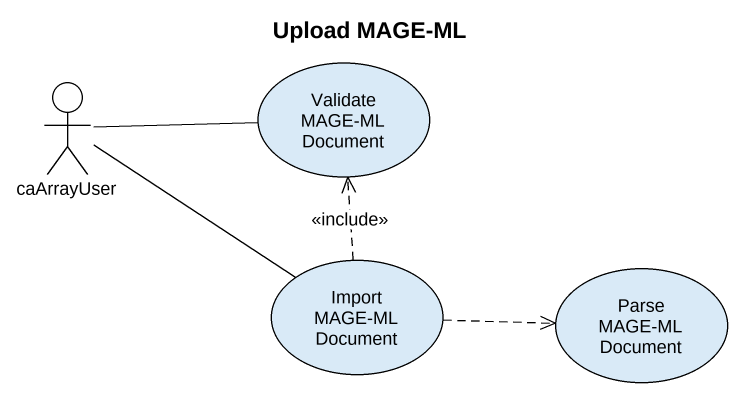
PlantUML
@startuml
title Upload MAGE-ML
usecase "Validate MAGE-ML Document" as Validate_MAGE_ML_Document
actor caArrayUser
usecase "Import MAGE-ML Document" as Import_MAGE_ML_Document
usecase "Parse MAGE-ML Document" as Parse_MAGE_ML_Document
caArrayUser -right- Validate_MAGE_ML_Document
caArrayUser -right- Import_MAGE_ML_Document
Import_MAGE_ML_Document .up.> Validate_MAGE_ML_Document : <<include>>
Import_MAGE_ML_Document .right.> Parse_MAGE_ML_Document
@enduml
